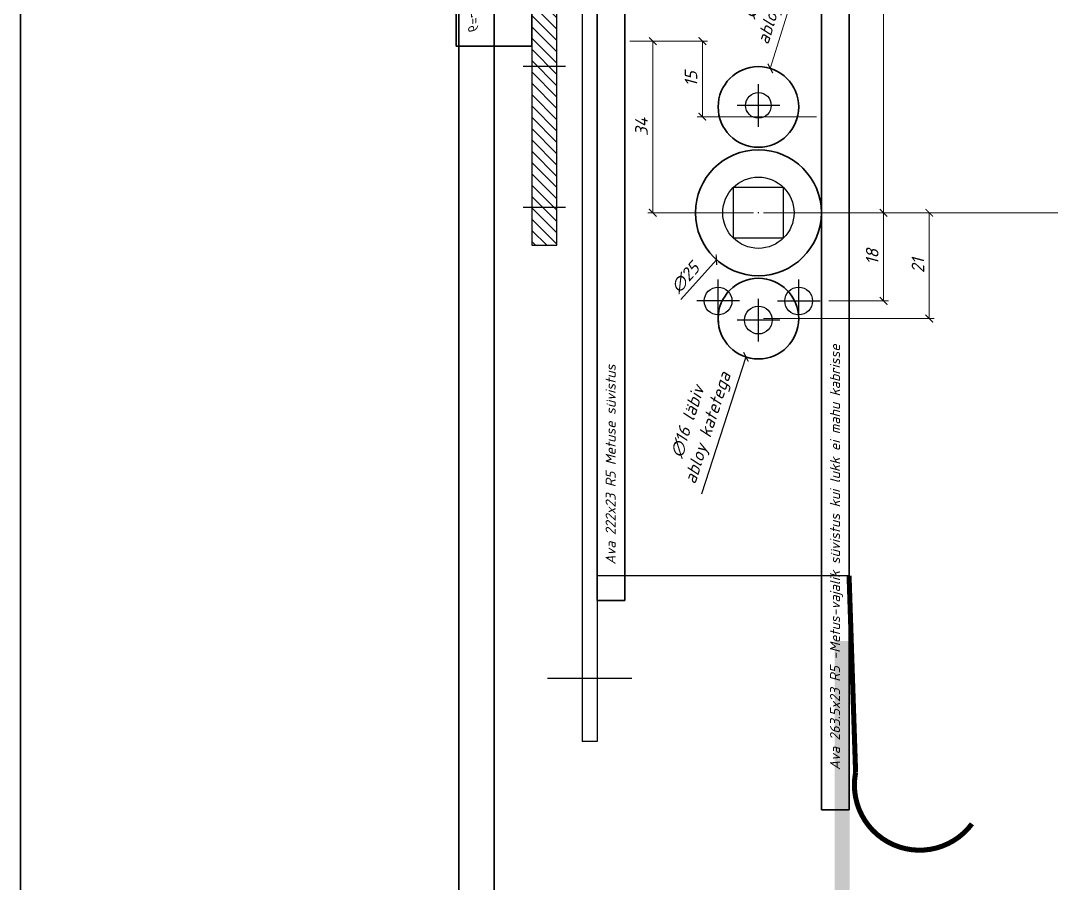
# Model space of a CAD drawing. Header units: millimetres. Extents: x -29692 to 34729, y -8412 to 43293.
# Drawn here: x -28614.9 to -28410.3, y 1015 to 1186.2 of the extents above; entities that cross this region are included whole.
import ezdxf

# ---------------------------------------------------------------- set-up
doc = ezdxf.new("R2010")
doc.units = ezdxf.units.MM
for name, pattern in [('CONTINU', [0]), ('HIDDEN', [9.525, 6.35, -3.175]), ('OGLT6', [2, 0.5, -0.5, 0.5, -0.5])]:
    doc.linetypes.add(name, pattern=pattern)
doc.layers.get('Defpoints').update_dxf_attribs({"color": 4, "lineweight": 35})
doc.layers.add('20 Sulused', color=40, linetype='HIDDEN')
doc.layers.add('_0_001_Профили', color=150, linetype='Continuous', lineweight=35)
doc.layers.add('_0_003_Размеры', color=132, linetype='Continuous', lineweight=0)
doc.layers.add('Defpoints_2', color=4, linetype='Continuous', lineweight=35, plot=False)
doc.styles.add('_DZ_2.0', font='isocpeui.ttf', dxfattribs={"height": 2})
doc.styles.add('_DZ_2.5', font='isocpeui.ttf', dxfattribs={"height": 2.5})
doc.styles.add('_DZ_4', font='isocpeui.ttf', dxfattribs={"height": 4})
doc.dimstyles.new('_DZ_2.5', dxfattribs={"dimscale": 0, "dimtxt": 2.5, "dimasz": 1.5, "dimexe": 1, "dimexo": 1, "dimgap": 1, "dimtad": 1, "dimdec": 0, "dimzin": 1, "dimdsep": 46, "dimtxsty": '_DZ_2.5', "dimblk": 'ARCHTICK', "dimcen": 0.09, "dimclrd": 256, "dimclre": 256, "dimclrt": 256, "dimadec": 0, "dimazin": 0, "dimtfac": 1, "dimtdec": 0, "dimtofl": 0, "dimtmove": 1, "dimatfit": 2, "dimfxl": 1, "dimtfill": 1, "dimtfillclr": 256, "dimtolj": 1, "dimlwd": 9, "dimlwe": 5, "dimarcsym": 0})

# ---------------------------------------------------------------- blocks, each defined once
blk = doc.blocks.new('_ArchTick')
at = {"color": 0, "linetype": 'ByBlock', "const_width": 0.15}
blk.add_lwpolyline([(-0.5, -0.5), (0.5, 0.5)], dxfattribs=at)
blk = doc.blocks.new('*D858')
at = {"layer": '_0_003_Размеры', "linetype": 'CONTINU', "lineweight": 5, "ltscale": 5, "transparency": 16777216}
blk.add_line((-28438.43, 1148.09), (-28198.67, 1148.09), dxfattribs=at)
at = {"layer": '_0_003_Размеры', "linetype": 'Continuous', "lineweight": 9, "ltscale": 5, "transparency": 16777216}
blk.add_line((-28228.67, 148.09), (-28228.67, 1148.09), dxfattribs=at)
at = {"layer": '_0_003_Размеры', "linetype": 'Continuous', "lineweight": 5, "ltscale": 5, "transparency": 16777216}
blk.add_line((-28478.43, 148.09), (-28198.67, 148.09), dxfattribs=at)
at = {"layer": 'Defpoints', "color": 0, "linetype": 'Continuous', "ltscale": 5, "transparency": 16777216}
for p in [(-28468.43, 1148.09), (-28228.67, 1148.09), (-28508.43, 148.09)]:
    blk.add_point(p, dxfattribs=at)
at = {"layer": '_0_003_Размеры', "linetype": 'Continuous', "lineweight": 9, "ltscale": 5, "transparency": 16777216, "xscale": 45, "yscale": 45, "zscale": 45}
for p, rotation in [((-28228.67, 1148.09), 90), ((-28228.67, 148.09), 270)]:
    blk.add_blockref('_ArchTick', p, dxfattribs=dict(at, rotation=rotation))
at = {"layer": '_0_003_Размеры', "linetype": 'Continuous', "ltscale": 5, "transparency": 16777216, "insert": (-28296.17, 648.09), "char_height": 75, "attachment_point": 5, "rotation": 90, "style": '_DZ_2.5', "bg_fill": 3, "box_fill_scale": 1.1, "bg_fill_color": 256, "bg_fill_true_color": 13158600, "bg_fill_transparency": 0}
blk.add_mtext('\\A1;1000', dxfattribs=at)
blk = doc.blocks.new('*D859')
at = {"layer": '_0_003_Размеры', "linetype": 'CONTINU', "lineweight": 5, "ltscale": 5, "transparency": 16777216}
blk.add_line((-28438.43, 1263.09), (-28198.67, 1263.09), dxfattribs=at)
at = {"layer": '_0_003_Размеры', "linetype": 'Continuous', "lineweight": 9, "ltscale": 5, "transparency": 16777216}
blk.add_line((-28228.67, 1148.09), (-28228.67, 1263.09), dxfattribs=at)
at = {"layer": '_0_003_Размеры', "linetype": 'Continuous', "lineweight": 5, "ltscale": 5, "transparency": 16777216}
blk.add_line((-28438.43, 1148.09), (-28198.67, 1148.09), dxfattribs=at)
at = {"layer": 'Defpoints', "color": 0, "linetype": 'Continuous', "ltscale": 5, "transparency": 16777216}
for p in [(-28468.43, 1263.09), (-28228.67, 1263.09), (-28468.43, 1148.09)]:
    blk.add_point(p, dxfattribs=at)
at = {"layer": '_0_003_Размеры', "linetype": 'Continuous', "ltscale": 5, "transparency": 16777216, "insert": (-28296.17, 1205.59), "char_height": 75, "attachment_point": 5, "rotation": 90, "style": '_DZ_2.5', "bg_fill": 3, "box_fill_scale": 1.1, "bg_fill_color": 256, "bg_fill_true_color": 13158600, "bg_fill_transparency": 0}
blk.add_mtext('\\A1;115', dxfattribs=at)
at = {"layer": '_0_003_Размеры', "linetype": 'Continuous', "lineweight": 9, "ltscale": 5, "transparency": 16777216, "xscale": 45, "yscale": 45, "zscale": 45}
for p, rotation in [((-28228.67, 1263.09), 90), ((-28228.67, 1148.09), 270)]:
    blk.add_blockref('_ArchTick', p, dxfattribs=dict(at, rotation=rotation))
blk = doc.blocks.new('*D917')
at = {"layer": 'Defpoints', "color": 0, "ltscale": 5, "transparency": 16777216}
for p in [(0, -115), (0, -136), (33.92, -136)]:
    blk.add_point(p, dxfattribs=at)
at = {"layer": 'Defpoints_2', "linetype": 'Continuous', "lineweight": 5, "ltscale": 5, "transparency": 16777216}
blk.add_line((1, -115), (34.92, -115), dxfattribs=at)
at = {"layer": 'Defpoints_2', "linetype": 'Continuous', "lineweight": 9, "ltscale": 5, "transparency": 16777216}
blk.add_line((33.92, -115), (33.92, -136), dxfattribs=at)
at = {"layer": 'Defpoints_2', "linetype": 'CONTINU', "lineweight": 5, "ltscale": 5, "transparency": 16777216}
blk.add_line((1, -136), (34.92, -136), dxfattribs=at)
at = {"layer": 'Defpoints_2', "lineweight": 9, "ltscale": 5, "transparency": 16777216, "xscale": 1.5, "yscale": 1.5, "zscale": 1.5}
for p, rotation in [((33.92, -115), 90), ((33.92, -136), 270)]:
    blk.add_blockref('_ArchTick', p, dxfattribs=dict(at, rotation=rotation))
at = {"layer": 'Defpoints_2', "ltscale": 5, "transparency": 16777216, "insert": (31.67, -125.5), "char_height": 2.5, "attachment_point": 5, "rotation": 90, "style": '_DZ_2.5', "bg_fill": 3, "box_fill_scale": 1.1, "bg_fill_color": 256, "bg_fill_true_color": 13158600, "bg_fill_transparency": 0}
blk.add_mtext('\\A1;21', dxfattribs=at)
blk = doc.blocks.new('*D916')
at = {"layer": 'Defpoints', "color": 0, "ltscale": 5, "transparency": 16777216}
for p in [(12.5, -115), (13, -132.5), (24.84, -132.5)]:
    blk.add_point(p, dxfattribs=at)
at = {"layer": 'Defpoints_2', "linetype": 'Continuous', "lineweight": 5, "ltscale": 5, "transparency": 16777216}
blk.add_line((13.5, -115), (25.84, -115), dxfattribs=at)
at = {"layer": 'Defpoints_2', "linetype": 'Continuous', "lineweight": 9, "ltscale": 5, "transparency": 16777216}
blk.add_line((24.84, -115), (24.84, -132.5), dxfattribs=at)
at = {"layer": 'Defpoints_2', "linetype": 'CONTINU', "lineweight": 5, "ltscale": 5, "transparency": 16777216}
blk.add_line((14, -132.5), (25.84, -132.5), dxfattribs=at)
at = {"layer": 'Defpoints_2', "lineweight": 9, "ltscale": 5, "transparency": 16777216, "xscale": 1.5, "yscale": 1.5, "zscale": 1.5}
for p, rotation in [((24.84, -115), 90), ((24.84, -132.5), 270)]:
    blk.add_blockref('_ArchTick', p, dxfattribs=dict(at, rotation=rotation))
at = {"layer": 'Defpoints_2', "ltscale": 5, "transparency": 16777216, "insert": (22.59, -123.75), "char_height": 2.5, "attachment_point": 5, "rotation": 90, "style": '_DZ_2.5', "bg_fill": 3, "box_fill_scale": 1.1, "bg_fill_color": 256, "bg_fill_true_color": 13158600, "bg_fill_transparency": 0}
blk.add_mtext('\\A1;18', dxfattribs=at)
blk = doc.blocks.new('*D915')
at = {"layer": 'Defpoints', "color": 0, "ltscale": 5, "transparency": 16777216}
for p in [(0, -24.03), (0, -115), (24.84, -115)]:
    blk.add_point(p, dxfattribs=at)
at = {"layer": 'Defpoints_2', "linetype": 'Continuous', "lineweight": 5, "ltscale": 5, "transparency": 16777216}
blk.add_line((1, -24.03), (25.84, -24.03), dxfattribs=at)
at = {"layer": 'Defpoints_2', "linetype": 'Continuous', "lineweight": 9, "ltscale": 5, "transparency": 16777216}
blk.add_line((24.84, -24.03), (24.84, -115), dxfattribs=at)
at = {"layer": 'Defpoints_2', "linetype": 'CONTINU', "lineweight": 5, "ltscale": 5, "transparency": 16777216}
blk.add_line((1, -115), (25.84, -115), dxfattribs=at)
at = {"layer": 'Defpoints_2', "lineweight": 9, "ltscale": 5, "transparency": 16777216, "xscale": 1.5, "yscale": 1.5, "zscale": 1.5}
for p, rotation in [((24.84, -24.03), 90), ((24.84, -115), 270)]:
    blk.add_blockref('_ArchTick', p, dxfattribs=dict(at, rotation=rotation))
at = {"layer": 'Defpoints_2', "ltscale": 5, "transparency": 16777216, "insert": (22.59, -69.52), "char_height": 2.5, "attachment_point": 5, "rotation": 90, "style": '_DZ_2.5', "bg_fill": 3, "box_fill_scale": 1.1, "bg_fill_color": 256, "bg_fill_true_color": 13158600, "bg_fill_transparency": 0}
blk.add_mtext('\\A1;91', dxfattribs=at)
blk = doc.blocks.new('*D914')
at = {"layer": 'Defpoints', "color": 0, "ltscale": 5, "transparency": 16777216}
for p in [(-26.55, -80.95), (-20.97, -115), (0, -115)]:
    blk.add_point(p, dxfattribs=at)
at = {"layer": 'Defpoints_2', "linetype": 'Continuous', "lineweight": 5, "ltscale": 5, "transparency": 16777216}
blk.add_line((-25.55, -80.95), (-19.97, -80.95), dxfattribs=at)
at = {"layer": 'Defpoints_2', "linetype": 'Continuous', "lineweight": 9, "ltscale": 5, "transparency": 16777216}
blk.add_line((-20.97, -80.95), (-20.97, -115), dxfattribs=at)
at = {"layer": 'Defpoints_2', "linetype": 'CONTINU', "lineweight": 5, "ltscale": 5, "transparency": 16777216}
blk.add_line((-1, -115), (-21.97, -115), dxfattribs=at)
at = {"layer": 'Defpoints_2', "lineweight": 9, "ltscale": 5, "transparency": 16777216, "xscale": 1.5, "yscale": 1.5, "zscale": 1.5}
for p, rotation in [((-20.97, -80.95), 90), ((-20.97, -115), 270)]:
    blk.add_blockref('_ArchTick', p, dxfattribs=dict(at, rotation=rotation))
at = {"layer": 'Defpoints_2', "ltscale": 5, "transparency": 16777216, "insert": (-23.22, -97.97), "char_height": 2.5, "attachment_point": 5, "rotation": 90, "style": '_DZ_2.5', "bg_fill": 3, "box_fill_scale": 1.1, "bg_fill_color": 256, "bg_fill_true_color": 13158600, "bg_fill_transparency": 0}
blk.add_mtext('\\A1;34', dxfattribs=at)
blk = doc.blocks.new('*D919')
at = {"layer": 'Defpoints', "color": 0, "ltscale": 5, "transparency": 16777216}
for p in [(2.36, -86.36), (-2.36, -101.64)]:
    blk.add_point(p, dxfattribs=at)
at = {"layer": 'Defpoints_2', "linetype": 'Continuous', "lineweight": 9, "ltscale": 5, "transparency": 16777216}
blk.add_line((10.78, -59.1), (2.36, -86.36), dxfattribs=at)
at = {"layer": 'Defpoints_2', "lineweight": 5, "ltscale": 5, "transparency": 16777216}
for p, q in [((-0.09, -94), (0.09, -94)), ((0, -94.09), (0, -93.91))]:
    blk.add_line(p, q, dxfattribs=at)
at = {"layer": 'Defpoints_2', "lineweight": 9, "ltscale": 5, "transparency": 16777216, "xscale": 1.5, "yscale": 1.5, "zscale": 1.5, "rotation": 252.8359600762432}
blk.add_blockref('_ArchTick', (2.36, -86.36), dxfattribs=at)
at = {"layer": 'Defpoints_2', "ltscale": 5, "transparency": 16777216, "insert": (2.51, -69.91), "char_height": 2.5, "attachment_point": 5, "rotation": 72.836, "style": '_DZ_2.5', "bg_fill": 3, "box_fill_scale": 1.1, "bg_fill_color": 256, "bg_fill_true_color": 13158600, "bg_fill_transparency": 0}
blk.add_mtext('\\A1;∅16 läbiv\\Pabloy katetega', dxfattribs=at)
blk = doc.blocks.new('*D913')
at = {"layer": 'Defpoints', "color": 0, "ltscale": 5, "transparency": 16777216}
for p in [(8.34, -105.68), (-8.34, -124.32)]:
    blk.add_point(p, dxfattribs=at)
at = {"layer": 'Defpoints_2', "lineweight": 5, "ltscale": 5, "transparency": 16777216}
for p, q in [((-0.09, -115), (0.09, -115)), ((0, -115.09), (0, -114.91))]:
    blk.add_line(p, q, dxfattribs=at)
at = {"layer": 'Defpoints_2', "linetype": 'Continuous', "lineweight": 9, "ltscale": 5, "transparency": 16777216}
blk.add_line((-15.38, -132.19), (-8.34, -124.32), dxfattribs=at)
at = {"layer": 'Defpoints_2', "lineweight": 9, "ltscale": 5, "transparency": 16777216, "xscale": 1.5, "yscale": 1.5, "zscale": 1.5, "rotation": 48.17916445106689}
blk.add_blockref('_ArchTick', (-8.34, -124.32), dxfattribs=at)
at = {"layer": 'Defpoints_2', "ltscale": 5, "transparency": 16777216, "insert": (-14.54, -127.87), "char_height": 2.5, "attachment_point": 5, "rotation": 48.1792, "style": '_DZ_2.5', "bg_fill": 3, "box_fill_scale": 1.1, "bg_fill_color": 256, "bg_fill_true_color": 13158600, "bg_fill_transparency": 0}
blk.add_mtext('\\A1;∅25', dxfattribs=at)
blk = doc.blocks.new('*D912')
at = {"layer": 'Defpoints', "color": 0, "ltscale": 5, "transparency": 16777216}
for p in [(2.47, -128.39), (-2.47, -143.61)]:
    blk.add_point(p, dxfattribs=at)
at = {"layer": 'Defpoints_2', "lineweight": 5, "ltscale": 5, "transparency": 16777216}
for p, q in [((-0.09, -136), (0.09, -136)), ((0, -136.09), (0, -135.91))]:
    blk.add_line(p, q, dxfattribs=at)
at = {"layer": 'Defpoints_2', "linetype": 'Continuous', "lineweight": 9, "ltscale": 5, "transparency": 16777216}
blk.add_line((-11.27, -170.75), (-2.47, -143.61), dxfattribs=at)
at = {"layer": 'Defpoints_2', "lineweight": 9, "ltscale": 5, "transparency": 16777216, "xscale": 1.5, "yscale": 1.5, "zscale": 1.5, "rotation": 72.03528672424736}
blk.add_blockref('_ArchTick', (-2.47, -143.61), dxfattribs=at)
at = {"layer": 'Defpoints_2', "ltscale": 5, "transparency": 16777216, "insert": (-11.81, -157.15), "char_height": 2.5, "attachment_point": 5, "rotation": 72.0353, "style": '_DZ_2.5', "bg_fill": 3, "box_fill_scale": 1.1, "bg_fill_color": 256, "bg_fill_true_color": 13158600, "bg_fill_transparency": 0}
blk.add_mtext('\\A1;∅16 läbiv\\Pabloy katetega', dxfattribs=at)
blk = doc.blocks.new('*D918')
at = {"layer": 'Defpoints', "color": 0, "ltscale": 5, "transparency": 16777216}
for p in [(-26.55, -80.95), (-11.13, -80.95), (12.55, -95.95)]:
    blk.add_point(p, dxfattribs=at)
at = {"layer": 'Defpoints_2', "linetype": 'CONTINU', "lineweight": 5, "ltscale": 5, "transparency": 16777216}
blk.add_line((-25.55, -80.95), (-10.13, -80.95), dxfattribs=at)
at = {"layer": 'Defpoints_2', "linetype": 'Continuous', "lineweight": 9, "ltscale": 5, "transparency": 16777216}
blk.add_line((-11.13, -95.95), (-11.13, -80.95), dxfattribs=at)
at = {"layer": 'Defpoints_2', "linetype": 'Continuous', "lineweight": 5, "ltscale": 5, "transparency": 16777216}
blk.add_line((11.55, -95.95), (-12.13, -95.95), dxfattribs=at)
at = {"layer": 'Defpoints_2', "lineweight": 9, "ltscale": 5, "transparency": 16777216, "xscale": 1.5, "yscale": 1.5, "zscale": 1.5}
for p, rotation in [((-11.13, -80.95), 90), ((-11.13, -95.95), 270)]:
    blk.add_blockref('_ArchTick', p, dxfattribs=dict(at, rotation=rotation))
at = {"layer": 'Defpoints_2', "ltscale": 5, "transparency": 16777216, "insert": (-13.38, -88.45), "char_height": 2.5, "attachment_point": 5, "rotation": 90, "style": '_DZ_2.5', "bg_fill": 3, "box_fill_scale": 1.1, "bg_fill_color": 256, "bg_fill_true_color": 13158600, "bg_fill_transparency": 0}
blk.add_mtext('\\A1;15', dxfattribs=at)
blk = doc.blocks.new('*D924')
at = {"layer": 'Defpoints', "color": 0, "ltscale": 2, "transparency": 16777216}
for p in [(-17.5, 66.5), (0, 66.5), (-15, 0)]:
    blk.add_point(p, dxfattribs=at)
at = {"layer": 'Defpoints_2', "linetype": 'CONTINU', "lineweight": 5, "ltscale": 2, "transparency": 16777216}
blk.add_line((-1, 66.5), (-18.5, 66.5), dxfattribs=at)
at = {"layer": 'Defpoints_2', "linetype": 'Continuous', "lineweight": 9, "ltscale": 2, "transparency": 16777216}
blk.add_line((-17.5, 0), (-17.5, 66.5), dxfattribs=at)
at = {"layer": 'Defpoints_2', "linetype": 'Continuous', "lineweight": 5, "ltscale": 2, "transparency": 16777216}
blk.add_line((-16, 0), (-18.5, 0), dxfattribs=at)
at = {"layer": 'Defpoints_2', "lineweight": 9, "ltscale": 2, "transparency": 16777216, "xscale": 1.5, "yscale": 1.5, "zscale": 1.5}
for p, rotation in [((-17.5, 66.5), 90), ((-17.5, 0), 270)]:
    blk.add_blockref('_ArchTick', p, dxfattribs=dict(at, rotation=rotation))
at = {"layer": 'Defpoints_2', "ltscale": 2, "transparency": 16777216, "insert": (-19.77, 33.25), "char_height": 2.5, "attachment_point": 5, "rotation": 90, "style": '_DZ_2.5', "bg_fill": 3, "box_fill_scale": 1.1, "bg_fill_color": 256, "bg_fill_true_color": 13158600, "bg_fill_transparency": 0}
blk.add_mtext('\\A1;67', dxfattribs=at)
blk = doc.blocks.new('A$Cdc8cdd52')
at = {"layer": 'Defpoints'}
for p, q in [((900.5, 40), (900.5, 2416)), ((813.5, 2329), (813.5, 127)), ((907.5, 1228), (907.5, 8))]:
    blk.add_line(p, q, dxfattribs=at)
blk = doc.blocks.new('*U926')
at = {"layer": '_0_001_Профили', "color": 30, "linetype": 'OGLT6', "const_width": 3}
blk.add_lwpolyline([(-368.9, 372.71), (-352.57, 373.17, -0.414214), (-322.57, 343.17), (-322.57, 45.71, 0.414214), (-292.57, 15.71), (403.84, 15.71, 0.414214), (433.84, 45.71), (433.84, 835.52)], format="xyb", dxfattribs=at)
blk = doc.blocks.new('*D938')
at = {"layer": 'Defpoints', "color": 0, "ltscale": 5, "transparency": 16777216}
for p in [(-28468.43, 1148.09), (-28468.43, 1127.09), (-28434.5, 1127.09)]:
    blk.add_point(p, dxfattribs=at)
at = {"layer": 'Defpoints_2', "linetype": 'Continuous', "lineweight": 5, "ltscale": 5}
blk.add_line((-28467.43, 1148.09), (-28433.5, 1148.09), dxfattribs=at)
at = {"layer": 'Defpoints_2', "linetype": 'Continuous', "lineweight": 9, "ltscale": 5}
blk.add_line((-28434.5, 1148.09), (-28434.5, 1127.09), dxfattribs=at)
at = {"layer": 'Defpoints_2', "linetype": 'CONTINU', "lineweight": 5, "ltscale": 5}
blk.add_line((-28467.43, 1127.09), (-28433.5, 1127.09), dxfattribs=at)
at = {"layer": 'Defpoints_2', "lineweight": 9, "ltscale": 5, "xscale": 1.5, "yscale": 1.5, "zscale": 1.5}
for p, rotation in [((-28434.5, 1148.09), 90), ((-28434.5, 1127.09), 270)]:
    blk.add_blockref('_ArchTick', p, dxfattribs=dict(at, rotation=rotation))
at = {"layer": 'Defpoints_2', "ltscale": 5, "insert": (-28436.75, 1137.59), "char_height": 2.5, "attachment_point": 5, "rotation": 90, "style": '_DZ_2.5', "bg_fill": 3, "box_fill_scale": 1.1, "bg_fill_color": 256, "bg_fill_true_color": 13158600, "bg_fill_transparency": 0}
blk.add_mtext('\\A1;21', dxfattribs=at)
blk = doc.blocks.new('*D940')
at = {"layer": 'Defpoints', "color": 0, "ltscale": 5, "transparency": 16777216}
for p in [(-28455.93, 1148.09), (-28455.43, 1130.59), (-28443.58, 1130.59)]:
    blk.add_point(p, dxfattribs=at)
at = {"layer": 'Defpoints_2', "linetype": 'Continuous', "lineweight": 5, "ltscale": 5}
blk.add_line((-28454.93, 1148.09), (-28442.58, 1148.09), dxfattribs=at)
at = {"layer": 'Defpoints_2', "linetype": 'Continuous', "lineweight": 9, "ltscale": 5}
blk.add_line((-28443.58, 1148.09), (-28443.58, 1130.59), dxfattribs=at)
at = {"layer": 'Defpoints_2', "linetype": 'CONTINU', "lineweight": 5, "ltscale": 5}
blk.add_line((-28454.43, 1130.59), (-28442.58, 1130.59), dxfattribs=at)
at = {"layer": 'Defpoints_2', "lineweight": 9, "ltscale": 5, "xscale": 1.5, "yscale": 1.5, "zscale": 1.5}
for p, rotation in [((-28443.58, 1148.09), 90), ((-28443.58, 1130.59), 270)]:
    blk.add_blockref('_ArchTick', p, dxfattribs=dict(at, rotation=rotation))
at = {"layer": 'Defpoints_2', "ltscale": 5, "insert": (-28445.83, 1139.34), "char_height": 2.5, "attachment_point": 5, "rotation": 90, "style": '_DZ_2.5', "bg_fill": 3, "box_fill_scale": 1.1, "bg_fill_color": 256, "bg_fill_true_color": 13158600, "bg_fill_transparency": 0}
blk.add_mtext('\\A1;18', dxfattribs=at)
blk = doc.blocks.new('*D942')
at = {"layer": 'Defpoints', "color": 0, "ltscale": 5, "transparency": 16777216}
for p in [(-28468.43, 1239.06), (-28468.43, 1148.09), (-28443.58, 1148.09)]:
    blk.add_point(p, dxfattribs=at)
at = {"layer": 'Defpoints_2', "linetype": 'Continuous', "lineweight": 5, "ltscale": 5}
blk.add_line((-28467.43, 1239.06), (-28442.58, 1239.06), dxfattribs=at)
at = {"layer": 'Defpoints_2', "linetype": 'Continuous', "lineweight": 9, "ltscale": 5}
blk.add_line((-28443.58, 1239.06), (-28443.58, 1148.09), dxfattribs=at)
at = {"layer": 'Defpoints_2', "linetype": 'CONTINU', "lineweight": 5, "ltscale": 5}
blk.add_line((-28467.43, 1148.09), (-28442.58, 1148.09), dxfattribs=at)
at = {"layer": 'Defpoints_2', "lineweight": 9, "ltscale": 5, "xscale": 1.5, "yscale": 1.5, "zscale": 1.5}
for p, rotation in [((-28443.58, 1239.06), 90), ((-28443.58, 1148.09), 270)]:
    blk.add_blockref('_ArchTick', p, dxfattribs=dict(at, rotation=rotation))
at = {"layer": 'Defpoints_2', "ltscale": 5, "insert": (-28445.83, 1193.57), "char_height": 2.5, "attachment_point": 5, "rotation": 90, "style": '_DZ_2.5', "bg_fill": 3, "box_fill_scale": 1.1, "bg_fill_color": 256, "bg_fill_true_color": 13158600, "bg_fill_transparency": 0}
blk.add_mtext('\\A1;91', dxfattribs=at)
blk = doc.blocks.new('*D943')
at = {"layer": 'Defpoints', "color": 0, "ltscale": 5, "transparency": 16777216}
for p in [(-28494.98, 1182.14), (-28489.4, 1148.09), (-28468.43, 1148.09)]:
    blk.add_point(p, dxfattribs=at)
at = {"layer": 'Defpoints_2', "linetype": 'Continuous', "lineweight": 5, "ltscale": 5}
blk.add_line((-28493.98, 1182.14), (-28488.4, 1182.14), dxfattribs=at)
at = {"layer": 'Defpoints_2', "linetype": 'Continuous', "lineweight": 9, "ltscale": 5}
blk.add_line((-28489.4, 1182.14), (-28489.4, 1148.09), dxfattribs=at)
at = {"layer": 'Defpoints_2', "linetype": 'CONTINU', "lineweight": 5, "ltscale": 5}
blk.add_line((-28469.43, 1148.09), (-28490.4, 1148.09), dxfattribs=at)
at = {"layer": 'Defpoints_2', "lineweight": 9, "ltscale": 5, "xscale": 1.5, "yscale": 1.5, "zscale": 1.5}
for p, rotation in [((-28489.4, 1182.14), 90), ((-28489.4, 1148.09), 270)]:
    blk.add_blockref('_ArchTick', p, dxfattribs=dict(at, rotation=rotation))
at = {"layer": 'Defpoints_2', "ltscale": 5, "insert": (-28491.65, 1165.12), "char_height": 2.5, "attachment_point": 5, "rotation": 90, "style": '_DZ_2.5', "bg_fill": 3, "box_fill_scale": 1.1, "bg_fill_color": 256, "bg_fill_true_color": 13158600, "bg_fill_transparency": 0}
blk.add_mtext('\\A1;34', dxfattribs=at)
blk = doc.blocks.new('*D945')
at = {"layer": 'Defpoints', "color": 0, "ltscale": 5, "transparency": 16777216}
for p in [(-28466.07, 1176.73), (-28470.79, 1161.45)]:
    blk.add_point(p, dxfattribs=at)
at = {"layer": 'Defpoints_2', "linetype": 'Continuous', "lineweight": 9, "ltscale": 5}
blk.add_line((-28457.65, 1203.99), (-28466.07, 1176.73), dxfattribs=at)
at = {"layer": 'Defpoints_2', "lineweight": 5, "ltscale": 5}
for p, q in [((-28468.52, 1169.09), (-28468.34, 1169.09)), ((-28468.43, 1169), (-28468.43, 1169.18))]:
    blk.add_line(p, q, dxfattribs=at)
at = {"layer": 'Defpoints_2', "lineweight": 9, "ltscale": 5, "xscale": 1.5, "yscale": 1.5, "zscale": 1.5, "rotation": 252.8359600762298}
blk.add_blockref('_ArchTick', (-28466.07, 1176.73), dxfattribs=at)
at = {"layer": 'Defpoints_2', "ltscale": 5, "insert": (-28465.91, 1193.18), "char_height": 2.5, "attachment_point": 5, "rotation": 72.836, "style": '_DZ_2.5', "bg_fill": 3, "box_fill_scale": 1.1, "bg_fill_color": 256, "bg_fill_true_color": 13158600, "bg_fill_transparency": 0}
blk.add_mtext('\\A1;∅16 läbiv\\Pabloy katetega', dxfattribs=at)
blk = doc.blocks.new('*D946')
at = {"layer": 'Defpoints', "color": 0, "ltscale": 5, "transparency": 16777216}
for p in [(-28460.09, 1157.41), (-28476.76, 1138.77)]:
    blk.add_point(p, dxfattribs=at)
at = {"layer": 'Defpoints_2', "lineweight": 5, "ltscale": 5}
for p, q in [((-28468.52, 1148.09), (-28468.34, 1148.09)), ((-28468.43, 1148), (-28468.43, 1148.18))]:
    blk.add_line(p, q, dxfattribs=at)
at = {"layer": 'Defpoints_2', "linetype": 'Continuous', "lineweight": 9, "ltscale": 5}
blk.add_line((-28483.81, 1130.9), (-28476.76, 1138.77), dxfattribs=at)
at = {"layer": 'Defpoints_2', "lineweight": 9, "ltscale": 5, "xscale": 1.5, "yscale": 1.5, "zscale": 1.5, "rotation": 48.17916445105656}
blk.add_blockref('_ArchTick', (-28476.76, 1138.77), dxfattribs=at)
at = {"layer": 'Defpoints_2', "ltscale": 5, "insert": (-28482.96, 1135.22), "char_height": 2.5, "attachment_point": 5, "rotation": 48.1792, "style": '_DZ_2.5', "bg_fill": 3, "box_fill_scale": 1.1, "bg_fill_color": 256, "bg_fill_true_color": 13158600, "bg_fill_transparency": 0}
blk.add_mtext('\\A1;∅25', dxfattribs=at)
blk = doc.blocks.new('*D947')
at = {"layer": 'Defpoints', "color": 0, "ltscale": 5, "transparency": 16777216}
for p in [(-28465.96, 1134.7), (-28470.89, 1119.48)]:
    blk.add_point(p, dxfattribs=at)
at = {"layer": 'Defpoints_2', "lineweight": 5, "ltscale": 5}
for p, q in [((-28468.52, 1127.09), (-28468.34, 1127.09)), ((-28468.43, 1127), (-28468.43, 1127.18))]:
    blk.add_line(p, q, dxfattribs=at)
at = {"layer": 'Defpoints_2', "linetype": 'Continuous', "lineweight": 9, "ltscale": 5}
blk.add_line((-28479.69, 1092.34), (-28470.89, 1119.48), dxfattribs=at)
at = {"layer": 'Defpoints_2', "lineweight": 9, "ltscale": 5, "xscale": 1.5, "yscale": 1.5, "zscale": 1.5, "rotation": 72.03528672424632}
blk.add_blockref('_ArchTick', (-28470.89, 1119.48), dxfattribs=at)
at = {"layer": 'Defpoints_2', "ltscale": 5, "insert": (-28480.24, 1105.94), "char_height": 2.5, "attachment_point": 5, "rotation": 72.0353, "style": '_DZ_2.5', "bg_fill": 3, "box_fill_scale": 1.1, "bg_fill_color": 256, "bg_fill_true_color": 13158600, "bg_fill_transparency": 0}
blk.add_mtext('\\A1;∅16 läbiv\\Pabloy katetega', dxfattribs=at)
blk = doc.blocks.new('*D948')
at = {"layer": 'Defpoints', "color": 0, "ltscale": 5, "transparency": 16777216}
for p in [(-28494.98, 1182.14), (-28479.56, 1182.14), (-28455.88, 1167.14)]:
    blk.add_point(p, dxfattribs=at)
at = {"layer": 'Defpoints_2', "linetype": 'CONTINU', "lineweight": 5, "ltscale": 5}
blk.add_line((-28493.98, 1182.14), (-28478.56, 1182.14), dxfattribs=at)
at = {"layer": 'Defpoints_2', "linetype": 'Continuous', "lineweight": 9, "ltscale": 5}
blk.add_line((-28479.56, 1167.14), (-28479.56, 1182.14), dxfattribs=at)
at = {"layer": 'Defpoints_2', "linetype": 'Continuous', "lineweight": 5, "ltscale": 5}
blk.add_line((-28456.88, 1167.14), (-28480.56, 1167.14), dxfattribs=at)
at = {"layer": 'Defpoints_2', "lineweight": 9, "ltscale": 5, "xscale": 1.5, "yscale": 1.5, "zscale": 1.5}
for p, rotation in [((-28479.56, 1182.14), 90), ((-28479.56, 1167.14), 270)]:
    blk.add_blockref('_ArchTick', p, dxfattribs=dict(at, rotation=rotation))
at = {"layer": 'Defpoints_2', "ltscale": 5, "insert": (-28481.81, 1174.64), "char_height": 2.5, "attachment_point": 5, "rotation": 90, "style": '_DZ_2.5', "bg_fill": 3, "box_fill_scale": 1.1, "bg_fill_color": 256, "bg_fill_true_color": 13158600, "bg_fill_transparency": 0}
blk.add_mtext('\\A1;15', dxfattribs=at)
blk = doc.blocks.new('EL_495-35_Külg')
at = {"layer": '_0_001_Профили', "color": 9, "linetype": 'ByBlock', "lineweight": -2}
for p, q in [((-35, 58.05), (-35, -219.95)), ((-32, 58.05), (-32, -219.95)), ((0, -97.93), (0, -89.47)), ((4.23, -93.7), (-4.23, -93.7)), ((-8, -136.73), (-8, -128.27)), ((8, -136.73), (8, -128.27)), ((-3.77, -132.5), (-12.23, -132.5)), ((0, -140.53), (0, -132.07)), ((3.77, -132.5), (12.23, -132.5)), ((4.23, -136.3), (-4.23, -136.3)), ((-32, -187), (18, -187)), ((-25.14, -207.45), (-41.86, -207.45)), ((-32, -219.95), (-35, -219.95))]:
    blk.add_line(p, q, dxfattribs=at)
at = {"layer": '_0_001_Профили', "color": 9, "ltscale": 5}
blk.add_lwpolyline([(-26.55, -191.95), (-26.55, 30.05), (-32, 30.05), (-32, -191.95)], close=True, dxfattribs=at)
at = {"layer": '_0_001_Профили', "color": 9, "linetype": 'ByBlock', "lineweight": -2}
blk.add_lwpolyline([(5, -110), (-5, -110), (-5, -120), (5, -120)], close=True, dxfattribs=at)
at = {"layer": '_0_001_Профили', "color": 9, "linetype": 'ByBlock', "lineweight": -2, "const_width": 1}
blk.add_lwpolyline([(18, -187), (19.3, -226.06, 0.798922), (42.4, -236.26, 3.935265)], format="xyb", dxfattribs=at)
at = {"layer": '_0_001_Профили', "color": 9, "ltscale": 5}
blk.add_circle((0, -94), 8, dxfattribs=at)
at = {"layer": '_0_001_Профили', "color": 9, "linetype": 'ByBlock', "lineweight": -2}
for centre, radius in [((0, -93.7), 2.55), ((0, -115), 7.07), ((-8, -132.5), 2.75), ((8, -132.5), 2.75), ((0, -136.3), 2.75)]:
    blk.add_circle(centre, radius, dxfattribs=at)
at = {"layer": 'Defpoints_2', "ltscale": 5, "style": '_DZ_2.0'}
for s, p in [('Ava 263.5x23 R5 -Metus-vajalik süvistus kui lukk ei mahu kabrisse', (16.21, -225.59)), ('Ava 222x23 R5 Metuse süvistus', (-28.34, -184.83))]:
    blk.add_text(s, height=2, rotation=90, dxfattribs=at).set_placement(p)
at = {"layer": 'Defpoints_2', "ltscale": 5}
dim = blk.add_linear_dim(base=(33.92, -136), p1=(0, -115), p2=(0, -136), angle=90, dimstyle='_DZ_2.5', dxfattribs=at)
dim.commit()
dim.dimension.update_dxf_attribs({"geometry": '*D917', "text_midpoint": (31.67, -125.5)})
at = {"layer": '_0_001_Профили', "color": 9, "ltscale": 5}
for centre, radius in [((0, -115), 12.5), ((0, -136), 8)]:
    blk.add_circle(centre, radius, dxfattribs=at)
at = {"layer": 'Defpoints_2', "ltscale": 5}
dim = blk.add_linear_dim(base=(24.84473577, -132.5), p1=(12.5, -115), p2=(13, -132.5), angle=90, dimstyle='_DZ_2.5', dxfattribs=at)
dim.commit()
dim.dimension.update_dxf_attribs({"geometry": '*D916', "text_midpoint": (22.59473577, -123.75)})
dim = blk.add_linear_dim(base=(24.84, -115), p1=(0, -24.03), p2=(0, -115), angle=90, dimstyle='_DZ_2.5', dxfattribs=at)
dim.commit()
dim.dimension.update_dxf_attribs({"geometry": '*D915', "text_midpoint": (22.59, -69.52)})
at = {"layer": '_0_001_Профили', "color": 9, "linetype": 'ByBlock', "lineweight": -2}
blk.add_line((18, 24.5), (18, -187), dxfattribs=at)
at = {"layer": 'Defpoints_2', "ltscale": 5}
dim = blk.add_linear_dim(base=(-20.97, -115), p1=(-26.55, -80.95), p2=(0, -115), angle=90, dimstyle='_DZ_2.5', dxfattribs=at)
dim.commit()
dim.dimension.update_dxf_attribs({"geometry": '*D914', "text_midpoint": (-23.22, -97.97)})
dim = blk.add_diameter_dim_2p(p1=(-2.36, -101.64), p2=(2.36, -86.36), text='<> läbiv\\Pabloy katetega', dimstyle='_DZ_2.5', dxfattribs=at)
dim.commit()
dim.dimension.update_dxf_attribs({"geometry": '*D919', "text_midpoint": (2.51, -69.91)})
dim = blk.add_diameter_dim_2p(p1=(8.34, -105.68), p2=(-8.34, -124.32), dimstyle='_DZ_2.5', dxfattribs=at)
dim.commit()
dim.dimension.update_dxf_attribs({"geometry": '*D913', "text_midpoint": (-14.54, -127.87)})
at = {"layer": '_0_001_Профили', "color": 9, "ltscale": 5}
blk.add_lwpolyline([(18, -233.45), (18, 30.05), (12.55, 30.05), (12.55, -233.45)], close=True, dxfattribs=at)
at = {"layer": 'Defpoints_2', "ltscale": 5}
dim = blk.add_diameter_dim_2p(p1=(2.47, -128.39), p2=(-2.47, -143.61), text='<> läbiv\\Pabloy katetega', dimstyle='_DZ_2.5', dxfattribs=at)
dim.commit()
dim.dimension.update_dxf_attribs({"geometry": '*D912', "text_midpoint": (-11.81, -157.15)})
dim = blk.add_linear_dim(base=(-11.13, -80.95), p1=(12.55, -95.95), p2=(-26.55, -80.95), angle=90, dimstyle='_DZ_2.5', dxfattribs=at)
dim.commit()
dim.dimension.update_dxf_attribs({"geometry": '*D918', "text_midpoint": (-13.38, -88.45)})
blk = doc.blocks.new('ABLOY_4614_külg')
at = {"layer": '_0_001_Профили', "linetype": 'ByBlock', "lineweight": -2}
h = blk.add_hatch(dxfattribs=at)
h.set_pattern_fill('ANSI31', color=9, scale=0.5, angle=180)
h.set_pattern_definition([(225, (-45454.9612, -7287.376), (1.122532015, -1.122532015), [])])
h.paths.add_polyline_path([(5, -85.5), (0, -85.5), (0, -19), (5, -19)])
h.paths.add_polyline_path([(0, 66.5), (5, 66.5), (5, 19), (0, 19)])
at = {"layer": '20 Sulused', "color": 0, "linetype": 'ByBlock', "lineweight": -2}
for p, q in [((6.7, -50), (-1.7, -50)), ((6.7, -78), (-1.7, -78))]:
    blk.add_line(p, q, dxfattribs=at)
at = {"layer": '_0_001_Профили', "color": 9, "linetype": 'ByBlock', "lineweight": -2}
for p, q in [((0, 19), (5, 19)), ((0, -19), (5, -19))]:
    blk.add_line(p, q, dxfattribs=at)
blk.add_lwpolyline([(0, 66.5), (5, 66.5), (5, -85.5), (0, -85.5)], close=True, dxfattribs=at)
at = {"layer": '_0_001_Профили', "color": 9, "linetype": 'Continuous', "ltscale": 5}
blk.add_lwpolyline([(-15, 27), (0, 27), (0, -27), (-15, -27)], close=True, dxfattribs=at)
at = {"layer": 'Defpoints_2', "ltscale": 2}
for s, height, style, p in [('Ava 54 r=9', 2, '_DZ_2.0', (-10.64, 9.83)), ('ABLOY 4614', 6, '_DZ_4', (-6.25, -83.01))]:
    blk.add_text(s, height=height, rotation=90, dxfattribs=dict(at, style=style)).set_placement(p)
dim = blk.add_linear_dim(base=(-17.5, 66.5), p1=(-15, 0), p2=(0, 66.5), angle=270, dimstyle='_DZ_2.5', dxfattribs=at)
dim.commit()
dim.dimension.update_dxf_attribs({"geometry": '*D924', "text_midpoint": (-19.76609848, 33.25)})
at = {"layer": '20 Sulused', "color": 0, "linetype": 'ByBlock', "lineweight": -2}
for p, q in [((6.7, 59), (-1.7, 59)), ((6.7, 31), (-1.7, 31))]:
    blk.add_line(p, q, dxfattribs=at)

msp = doc.modelspace()

# ---------------------------------------------------------------- dimensions: what is measured, and where the dimension line sits
at = {"layer": '_0_003_Размеры', "linetype": 'Continuous', "ltscale": 5}
dim = msp.add_linear_dim(base=(-28228.668, 1148.09), p1=(-28508.427, 148.09), p2=(-28468.427, 1148.09), angle=90, dimstyle='_DZ_2.5', dxfattribs=at)
dim.commit()
dim.dimension.update_dxf_attribs({"geometry": '*D858', "text_midpoint": (-28296.168, 648.09)})

# ---------------------------------------------------------------- next in the draw order: dimensions: what is measured, and where the dimension line sits
dim = msp.add_linear_dim(base=(-28228.668, 1263.09), p1=(-28468.427, 1148.09), p2=(-28468.427, 1263.09), angle=90, dimstyle='_DZ_2.5', dxfattribs=at)
dim.commit()
dim.dimension.update_dxf_attribs({"geometry": '*D859', "text_midpoint": (-28228.668, 1205.59), "dimtype": 160})

# ---------------------------------------------------------------- next in the draw order: block references
at = {"layer": '20 Sulused', "linetype": 'Continuous'}
msp.add_blockref('EL_495-35_Külg', (-28468.427, 1263.09), dxfattribs=at)

# ---------------------------------------------------------------- next in the draw order: linework, layer by layer
at = {"layer": '_0_001_Профили', "color": 9, "linetype": 'ByBlock', "lineweight": -2}
for p, q in [((-28503.427, 1321.14), (-28503.427, 1043.14)), ((-28500.427, 1321.14), (-28500.427, 1043.14)), ((-28468.427, 1165.16), (-28468.427, 1173.62)), ((-28464.197, 1169.39), (-28472.657, 1169.39)), ((-28476.427, 1126.36), (-28476.427, 1134.82)), ((-28460.427, 1126.36), (-28460.427, 1134.82)), ((-28472.197, 1130.59), (-28480.657, 1130.59)), ((-28468.427, 1122.56), (-28468.427, 1131.02)), ((-28464.657, 1130.59), (-28456.197, 1130.59)), ((-28464.197, 1126.79), (-28472.657, 1126.79)), ((-28500.427, 1076.09), (-28450.427, 1076.09)), ((-28493.572, 1055.64), (-28510.283, 1055.64)), ((-28500.427, 1043.14), (-28503.427, 1043.14))]:
    msp.add_line(p, q, dxfattribs=at)
at = {"layer": '_0_001_Профили', "color": 9, "ltscale": 5}
msp.add_lwpolyline([(-28494.979, 1071.14), (-28494.979, 1293.14), (-28500.427, 1293.14), (-28500.427, 1071.14)], close=True, dxfattribs=at)
at = {"layer": '_0_001_Профили', "color": 9, "linetype": 'ByBlock', "lineweight": -2}
msp.add_lwpolyline([(-28463.427, 1153.09), (-28473.427, 1153.09), (-28473.427, 1143.09), (-28463.427, 1143.09)], close=True, dxfattribs=at)
at = {"layer": '_0_001_Профили', "color": 9, "linetype": 'ByBlock', "lineweight": -2, "const_width": 1}
msp.add_lwpolyline([(-28450.427, 1076.09), (-28449.128, 1037.026, 0.7989216), (-28426.025, 1026.83, 3.9352646)], format="xyb", dxfattribs=at)
at = {"layer": '_0_001_Профили', "color": 9, "ltscale": 5}
msp.add_circle((-28468.427, 1169.09), 8, dxfattribs=at)
at = {"layer": '_0_001_Профили', "color": 9, "linetype": 'ByBlock', "lineweight": -2}
for centre, radius in [((-28468.427, 1169.39), 2.55), ((-28468.427, 1148.09), 7.071), ((-28476.427, 1130.59), 2.75), ((-28460.427, 1130.59), 2.75), ((-28468.427, 1126.79), 2.75)]:
    msp.add_circle(centre, radius, dxfattribs=at)

# ---------------------------------------------------------------- next in the draw order: block references
at = {"layer": '20 Sulused', "linetype": 'ByBlock', "lineweight": -2, "xscale": -1, "rotation": 180}
msp.add_blockref('ABLOY_4614_külg', (-28513.427, 1208.14), dxfattribs=at)
at = {"layer": '_0_001_Профили', "xscale": -1}
msp.add_blockref('*U926', (-28017.945, 227.566), dxfattribs=at)

# ---------------------------------------------------------------- next in the draw order: texts
at = {"layer": 'Defpoints_2', "ltscale": 5, "style": '_DZ_2.0'}
for s, p in [('Ava 263.5x23 R5 -Metus-vajalik süvistus kui lukk ei mahu kabrisse', (-28452.217, 1037.501)), ('Ava 222x23 R5 Metuse süvistus', (-28496.768, 1078.256))]:
    msp.add_text(s, height=2, rotation=90, dxfattribs=at).set_placement(p)

# ---------------------------------------------------------------- next in the draw order: block references
at = {"layer": 'Defpoints'}
msp.add_blockref('A$Cdc8cdd52', (-29428.427, 148.09), dxfattribs=at)

# ---------------------------------------------------------------- next in the draw order: dimensions: what is measured, and where the dimension line sits
at = {"layer": 'Defpoints_2', "ltscale": 5}
dim = msp.add_linear_dim(base=(-28434.505, 1127.09), p1=(-28468.427, 1148.09), p2=(-28468.427, 1127.09), angle=90, dimstyle='_DZ_2.5', dxfattribs=at)
dim.commit()
dim.dimension.update_dxf_attribs({"geometry": '*D938', "text_midpoint": (-28436.755, 1137.59)})

# ---------------------------------------------------------------- next in the draw order: linework, layer by layer
at = {"layer": '_0_001_Профили', "color": 9, "ltscale": 5}
for centre, radius in [((-28468.427, 1148.09), 12.5), ((-28468.427, 1127.09), 8)]:
    msp.add_circle(centre, radius, dxfattribs=at)

# ---------------------------------------------------------------- next in the draw order: dimensions: what is measured, and where the dimension line sits
at = {"layer": 'Defpoints_2', "ltscale": 5}
dim = msp.add_linear_dim(base=(-28443.582521096, 1130.590178298), p1=(-28455.927256866, 1148.090178298), p2=(-28455.427256866, 1130.590178298), angle=90, dimstyle='_DZ_2.5', dxfattribs=at)
dim.commit()
dim.dimension.update_dxf_attribs({"geometry": '*D940', "text_midpoint": (-28445.832521096, 1139.340178298)})

# ---------------------------------------------------------------- next in the draw order: dimensions: what is measured, and where the dimension line sits
dim = msp.add_linear_dim(base=(-28443.583, 1148.09), p1=(-28468.427, 1239.057), p2=(-28468.427, 1148.09), angle=90, dimstyle='_DZ_2.5', dxfattribs=at)
dim.commit()
dim.dimension.update_dxf_attribs({"geometry": '*D942', "text_midpoint": (-28445.833, 1193.573)})

# ---------------------------------------------------------------- next in the draw order: linework, layer by layer
at = {"layer": '_0_001_Профили', "color": 9, "linetype": 'ByBlock', "lineweight": -2}
msp.add_line((-28450.427, 1287.59), (-28450.427, 1076.09), dxfattribs=at)

# ---------------------------------------------------------------- next in the draw order: dimensions: what is measured, and where the dimension line sits
at = {"layer": 'Defpoints_2', "ltscale": 5}
dim = msp.add_linear_dim(base=(-28489.398, 1148.09), p1=(-28494.979, 1182.14), p2=(-28468.427, 1148.09), angle=90, dimstyle='_DZ_2.5', dxfattribs=at)
dim.commit()
dim.dimension.update_dxf_attribs({"geometry": '*D943', "text_midpoint": (-28491.648, 1165.115)})

# ---------------------------------------------------------------- next in the draw order: dimensions: what is measured, and where the dimension line sits
dim = msp.add_diameter_dim_2p(p1=(-28470.788, 1161.446), p2=(-28466.066, 1176.734), text='<> läbiv\\Pabloy katetega', dimstyle='_DZ_2.5', dxfattribs=at)
dim.commit()
dim.dimension.update_dxf_attribs({"geometry": '*D945', "text_midpoint": (-28465.913, 1193.185)})
dim = msp.add_diameter_dim_2p(p1=(-28460.092, 1157.406), p2=(-28476.762, 1138.775), dimstyle='_DZ_2.5', dxfattribs=at)
dim.commit()
dim.dimension.update_dxf_attribs({"geometry": '*D946', "text_midpoint": (-28482.963, 1135.219)})

# ---------------------------------------------------------------- next in the draw order: linework, layer by layer
at = {"layer": '_0_001_Профили', "color": 9, "ltscale": 5}
msp.add_lwpolyline([(-28450.427, 1029.64), (-28450.427, 1293.14), (-28455.876, 1293.14), (-28455.876, 1029.64)], close=True, dxfattribs=at)

# ---------------------------------------------------------------- next in the draw order: dimensions: what is measured, and where the dimension line sits
at = {"layer": 'Defpoints_2', "ltscale": 5}
dim = msp.add_diameter_dim_2p(p1=(-28465.96, 1134.7), p2=(-28470.895, 1119.48), text='<> läbiv\\Pabloy katetega', dimstyle='_DZ_2.5', dxfattribs=at)
dim.commit()
dim.dimension.update_dxf_attribs({"geometry": '*D947', "text_midpoint": (-28480.235, 1105.938)})

# ---------------------------------------------------------------- next in the draw order: dimensions: what is measured, and where the dimension line sits
dim = msp.add_linear_dim(base=(-28479.56, 1182.14), p1=(-28455.876, 1167.14), p2=(-28494.979, 1182.14), angle=90, dimstyle='_DZ_2.5', dxfattribs=at)
dim.commit()
dim.dimension.update_dxf_attribs({"geometry": '*D948', "text_midpoint": (-28481.81, 1174.64)})

doc.saveas('drawing.dxf')
